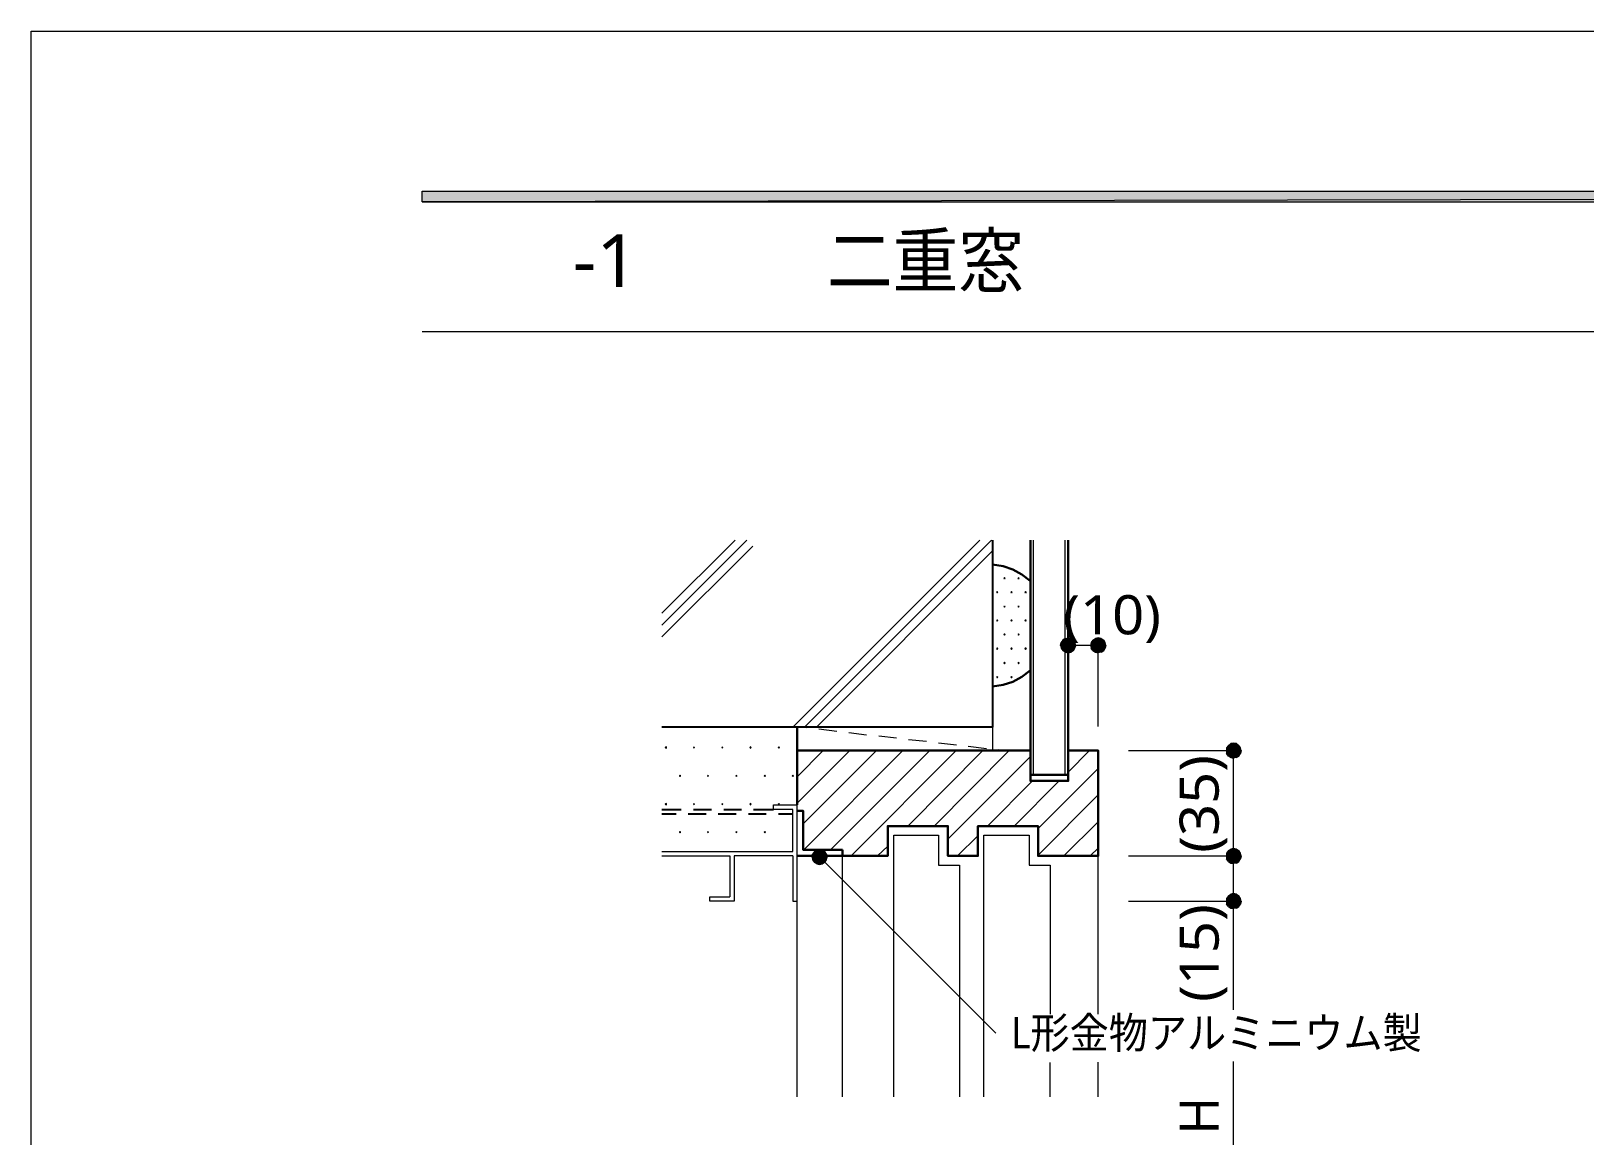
# Model space of a CAD drawing. Header units: millimetres. Extents: x 0 to 420, y 0 to 297.
# Drawn here: x 0.2 to 103.4, y 223.5 to 297 of the extents above; entities that cross this region are included whole.
import ezdxf
from ezdxf.enums import TextEntityAlignment as Align

# ---------------------------------------------------------------- set-up
doc = ezdxf.new("R2010")
doc.units = ezdxf.units.MM
doc.styles.add('kst32b', font='NotoSansJP-Variable.ttf')

msp = doc.modelspace()

# ---------------------------------------------------------------- hatches: boundary and pattern name
h = msp.add_hatch(color=7)
h.paths.add_polyline_path([(394.17, 285.62), (394.17, 286.32), (26.18, 285.62), (394.17, 285.62)])
h.paths.add_polyline_path([(394.17, 286.32), (26.18, 285.62), (26.18, 286.32), (394.17, 286.32)])
for points in [[(64.88, 260.65), (64.85, 260.63), (64.83, 260.6), (64.85, 260.58), (64.88, 260.56), (64.9, 260.58), (64.92, 260.6), (64.9, 260.63), (64.88, 260.65)], [(65.81, 260.65), (65.79, 260.63), (65.76, 260.6), (65.79, 260.58), (65.81, 260.56), (65.83, 260.58), (65.85, 260.6), (65.83, 260.63), (65.81, 260.65)], [(64.39, 259.72), (64.37, 259.69), (64.35, 259.67), (64.37, 259.65), (64.39, 259.63), (64.41, 259.65), (64.43, 259.67), (64.41, 259.69), (64.39, 259.72)], [(65.34, 259.72), (65.32, 259.69), (65.3, 259.67), (65.32, 259.65), (65.34, 259.63), (65.36, 259.65), (65.38, 259.67), (65.36, 259.69), (65.34, 259.72)], [(66.27, 259.72), (66.25, 259.69), (66.23, 259.67), (66.25, 259.65), (66.27, 259.63), (66.29, 259.65), (66.32, 259.67), (66.29, 259.69), (66.27, 259.72)], [(64.88, 258.76), (64.85, 258.74), (64.83, 258.72), (64.85, 258.7), (64.88, 258.68), (64.9, 258.7), (64.92, 258.72), (64.9, 258.74), (64.88, 258.76)], [(65.81, 258.76), (65.79, 258.74), (65.76, 258.72), (65.79, 258.7), (65.81, 258.68), (65.83, 258.7), (65.85, 258.72), (65.83, 258.74), (65.81, 258.76)], [(64.39, 257.83), (64.37, 257.81), (64.35, 257.79), (64.37, 257.77), (64.39, 257.75), (64.41, 257.77), (64.43, 257.79), (64.41, 257.81), (64.39, 257.83)], [(65.34, 257.83), (65.32, 257.81), (65.3, 257.79), (65.32, 257.77), (65.34, 257.75), (65.36, 257.77), (65.38, 257.79), (65.36, 257.81), (65.34, 257.83)], [(66.27, 257.83), (66.25, 257.81), (66.23, 257.79), (66.25, 257.77), (66.27, 257.75), (66.29, 257.77), (66.32, 257.79), (66.29, 257.81), (66.27, 257.83)], [(64.88, 256.9), (64.85, 256.88), (64.83, 256.86), (64.85, 256.84), (64.88, 256.82), (64.9, 256.84), (64.92, 256.86), (64.9, 256.88), (64.88, 256.9)], [(65.81, 256.9), (65.79, 256.88), (65.76, 256.86), (65.79, 256.84), (65.81, 256.82), (65.83, 256.84), (65.85, 256.86), (65.83, 256.88), (65.81, 256.9)], [(69.55, 255.95), (69.6, 256.14), (69.11, 256.14), (69.55, 255.95)], [(70.63, 256.33), (70.59, 256.14), (71.1, 256.14), (70.63, 256.33)], [(64.39, 255.97), (64.37, 255.95), (64.35, 255.93), (64.37, 255.9), (64.39, 255.88), (64.41, 255.9), (64.43, 255.93), (64.41, 255.95), (64.39, 255.97)], [(64.88, 255.02), (64.85, 254.99), (64.83, 254.97), (64.85, 254.95), (64.88, 254.93), (64.9, 254.95), (64.92, 254.97), (64.9, 254.99), (64.88, 255.02)], [(65.34, 255.97), (65.32, 255.95), (65.3, 255.93), (65.32, 255.9), (65.34, 255.88), (65.36, 255.9), (65.38, 255.93), (65.36, 255.95), (65.34, 255.97)], [(65.81, 255.02), (65.79, 254.99), (65.76, 254.97), (65.79, 254.95), (65.81, 254.93), (65.83, 254.95), (65.85, 254.97), (65.83, 254.99), (65.81, 255.02)], [(66.27, 255.97), (66.25, 255.95), (66.23, 255.93), (66.25, 255.9), (66.27, 255.88), (66.29, 255.9), (66.32, 255.93), (66.29, 255.95), (66.27, 255.97)], [(64.39, 254.08), (64.37, 254.06), (64.35, 254.04), (64.37, 254.02), (64.39, 254), (64.41, 254.02), (64.43, 254.04), (64.41, 254.06), (64.39, 254.08)], [(65.34, 254.08), (65.32, 254.06), (65.3, 254.04), (65.32, 254.02), (65.34, 254), (65.36, 254.02), (65.38, 254.04), (65.36, 254.06), (65.34, 254.08)], [(42.38, 249.41), (42.35, 249.39), (42.33, 249.36), (42.35, 249.34), (42.38, 249.32), (42.4, 249.34), (42.42, 249.36), (42.4, 249.39), (42.38, 249.41)], [(44.24, 249.41), (44.22, 249.39), (44.2, 249.36), (44.22, 249.34), (44.24, 249.32), (44.26, 249.34), (44.28, 249.36), (44.26, 249.39), (44.24, 249.41)], [(46.12, 249.41), (46.1, 249.39), (46.08, 249.36), (46.1, 249.34), (46.12, 249.32), (46.14, 249.34), (46.16, 249.36), (46.14, 249.39), (46.12, 249.41)], [(47.98, 249.41), (47.96, 249.39), (47.94, 249.36), (47.96, 249.34), (47.98, 249.32), (48.01, 249.34), (48.03, 249.36), (48.01, 249.39), (47.98, 249.41)], [(49.87, 249.41), (49.85, 249.39), (49.83, 249.36), (49.85, 249.34), (49.87, 249.32), (49.89, 249.34), (49.91, 249.36), (49.89, 249.39), (49.87, 249.41)], [(79.63, 249.34), (79.61, 249.15), (80.09, 249.15), (79.63, 249.34)], [(43.31, 247.52), (43.29, 247.5), (43.26, 247.48), (43.29, 247.46), (43.31, 247.44), (43.33, 247.46), (43.35, 247.48), (43.33, 247.5), (43.31, 247.52)], [(45.17, 247.52), (45.15, 247.5), (45.13, 247.48), (45.15, 247.46), (45.17, 247.44), (45.19, 247.46), (45.21, 247.48), (45.19, 247.5), (45.17, 247.52)], [(47.05, 247.52), (47.03, 247.5), (47.01, 247.48), (47.03, 247.46), (47.05, 247.44), (47.07, 247.46), (47.1, 247.48), (47.07, 247.5), (47.05, 247.52)], [(48.94, 247.52), (48.92, 247.5), (48.89, 247.48), (48.92, 247.46), (48.94, 247.44), (48.96, 247.46), (48.98, 247.48), (48.96, 247.5), (48.94, 247.52)], [(50.8, 247.52), (50.78, 247.5), (50.76, 247.48), (50.78, 247.46), (50.8, 247.44), (50.82, 247.46), (50.84, 247.48), (50.82, 247.5), (50.8, 247.52)], [(42.38, 245.64), (42.35, 245.62), (42.33, 245.6), (42.35, 245.58), (42.38, 245.55), (42.4, 245.58), (42.42, 245.6), (42.4, 245.62), (42.38, 245.64)], [(44.24, 245.64), (44.22, 245.62), (44.2, 245.6), (44.22, 245.58), (44.24, 245.55), (44.26, 245.58), (44.28, 245.6), (44.26, 245.62), (44.24, 245.64)], [(46.12, 245.64), (46.1, 245.62), (46.08, 245.6), (46.1, 245.58), (46.12, 245.55), (46.14, 245.58), (46.16, 245.6), (46.14, 245.62), (46.12, 245.64)], [(47.98, 245.64), (47.96, 245.62), (47.94, 245.6), (47.96, 245.58), (47.98, 245.55), (48.01, 245.58), (48.03, 245.6), (48.01, 245.62), (47.98, 245.64)], [(49.87, 245.64), (49.85, 245.62), (49.83, 245.6), (49.85, 245.58), (49.87, 245.55), (49.89, 245.58), (49.91, 245.6), (49.89, 245.62), (49.87, 245.64)], [(43.31, 243.78), (43.29, 243.76), (43.26, 243.73), (43.29, 243.71), (43.31, 243.69), (43.33, 243.71), (43.35, 243.73), (43.33, 243.76), (43.31, 243.78)], [(45.17, 243.78), (45.15, 243.76), (45.13, 243.73), (45.15, 243.71), (45.17, 243.69), (45.19, 243.71), (45.21, 243.73), (45.19, 243.76), (45.17, 243.78)], [(47.05, 243.78), (47.03, 243.76), (47.01, 243.73), (47.03, 243.71), (47.05, 243.69), (47.07, 243.71), (47.1, 243.73), (47.07, 243.76), (47.05, 243.78)], [(48.94, 243.78), (48.92, 243.76), (48.89, 243.73), (48.92, 243.71), (48.94, 243.69), (48.96, 243.71), (48.98, 243.73), (48.96, 243.76), (48.94, 243.78)], [(52.39, 242.55), (52.24, 242.44), (52.58, 242.08), (52.39, 242.55)], [(79.63, 242.34), (79.61, 242.15), (80.09, 242.15), (79.63, 242.34)], [(79.63, 239.33), (79.61, 239.14), (80.09, 239.14), (79.63, 239.33)]]:
    msp.add_hatch(color=7).paths.add_polyline_path(points)
h = msp.add_hatch(color=7)
h.paths.add_polyline_path([(68.75, 256.5), (68.64, 256.33), (69.11, 256.14), (68.75, 256.5)])
h.paths.add_polyline_path([(68.64, 256.33), (69.11, 256.14), (68.6, 256.14), (68.64, 256.33)])
h.paths.add_polyline_path([(69.11, 256.14), (68.6, 256.14), (68.64, 255.95), (69.11, 256.14)])
h = msp.add_hatch(color=7)
h.paths.add_polyline_path([(68.64, 255.95), (68.75, 255.8), (69.11, 256.14), (68.64, 255.95)])
h.paths.add_polyline_path([(68.75, 255.8), (69.11, 256.14), (68.9, 255.69), (68.75, 255.8)])
h.paths.add_polyline_path([(69.11, 256.14), (68.9, 255.69), (69.11, 255.65), (69.11, 256.14)])
h = msp.add_hatch(color=7)
h.paths.add_polyline_path([(69.3, 256.6), (69.11, 256.65), (69.11, 256.14), (69.3, 256.6)])
h.paths.add_polyline_path([(69.11, 256.65), (69.11, 256.14), (68.9, 256.6), (69.11, 256.65)])
h.paths.add_polyline_path([(69.11, 256.14), (68.9, 256.6), (68.75, 256.5), (69.11, 256.14)])
h = msp.add_hatch(color=7)
h.paths.add_polyline_path([(69.6, 256.14), (69.55, 256.33), (69.11, 256.14), (69.6, 256.14)])
h.paths.add_polyline_path([(69.55, 256.33), (69.11, 256.14), (69.45, 256.5), (69.55, 256.33)])
h.paths.add_polyline_path([(69.11, 256.14), (69.45, 256.5), (69.3, 256.6), (69.11, 256.14)])
h = msp.add_hatch(color=7)
h.paths.add_polyline_path([(69.11, 255.65), (69.3, 255.69), (69.11, 256.14), (69.11, 255.65)])
h.paths.add_polyline_path([(69.3, 255.69), (69.11, 256.14), (69.45, 255.8), (69.3, 255.69)])
h.paths.add_polyline_path([(69.11, 256.14), (69.45, 255.8), (69.55, 255.95), (69.11, 256.14)])
h = msp.add_hatch(color=7)
h.paths.add_polyline_path([(70.59, 256.14), (70.63, 255.95), (71.1, 256.14), (70.59, 256.14)])
h.paths.add_polyline_path([(70.63, 255.95), (71.1, 256.14), (70.74, 255.8), (70.63, 255.95)])
h.paths.add_polyline_path([(71.1, 256.14), (70.74, 255.8), (70.91, 255.69), (71.1, 256.14)])
h = msp.add_hatch(color=7)
h.paths.add_polyline_path([(71.1, 256.65), (70.91, 256.6), (71.1, 256.14), (71.1, 256.65)])
h.paths.add_polyline_path([(70.91, 256.6), (71.1, 256.14), (70.74, 256.5), (70.91, 256.6)])
h.paths.add_polyline_path([(71.1, 256.14), (70.74, 256.5), (70.63, 256.33), (71.1, 256.14)])
h = msp.add_hatch(color=7)
h.paths.add_polyline_path([(70.91, 255.69), (71.1, 255.65), (71.1, 256.14), (70.91, 255.69)])
h.paths.add_polyline_path([(71.1, 255.65), (71.1, 256.14), (71.29, 255.69), (71.1, 255.65)])
h.paths.add_polyline_path([(71.1, 256.14), (71.29, 255.69), (71.46, 255.8), (71.1, 256.14)])
h = msp.add_hatch(color=7)
h.paths.add_polyline_path([(71.56, 256.33), (71.46, 256.5), (71.1, 256.14), (71.56, 256.33)])
h.paths.add_polyline_path([(71.46, 256.5), (71.1, 256.14), (71.29, 256.6), (71.46, 256.5)])
h.paths.add_polyline_path([(71.1, 256.14), (71.29, 256.6), (71.1, 256.65), (71.1, 256.14)])
h = msp.add_hatch(color=7)
h.paths.add_polyline_path([(71.46, 255.8), (71.56, 255.95), (71.1, 256.14), (71.46, 255.8)])
h.paths.add_polyline_path([(71.56, 255.95), (71.1, 256.14), (71.61, 256.14), (71.56, 255.95)])
h.paths.add_polyline_path([(71.1, 256.14), (71.61, 256.14), (71.56, 256.33), (71.1, 256.14)])
h = msp.add_hatch(color=7)
h.paths.add_polyline_path([(79.61, 249.15), (79.63, 248.96), (80.09, 249.15), (79.61, 249.15)])
h.paths.add_polyline_path([(79.63, 248.96), (80.09, 249.15), (79.76, 248.79), (79.63, 248.96)])
h.paths.add_polyline_path([(80.09, 249.15), (79.76, 248.79), (79.9, 248.69), (80.09, 249.15)])
h = msp.add_hatch(color=7)
h.paths.add_polyline_path([(80.09, 249.64), (79.9, 249.62), (80.09, 249.15), (80.09, 249.64)])
h.paths.add_polyline_path([(79.9, 249.62), (80.09, 249.15), (79.76, 249.49), (79.9, 249.62)])
h.paths.add_polyline_path([(80.09, 249.15), (79.76, 249.49), (79.63, 249.34), (80.09, 249.15)])
h = msp.add_hatch(color=7)
h.paths.add_polyline_path([(79.9, 248.69), (80.09, 248.64), (80.09, 249.15), (79.9, 248.69)])
h.paths.add_polyline_path([(80.09, 248.64), (80.09, 249.15), (80.29, 248.69), (80.09, 248.64)])
h.paths.add_polyline_path([(80.09, 249.15), (80.29, 248.69), (80.45, 248.79), (80.09, 249.15)])
h = msp.add_hatch(color=7)
h.paths.add_polyline_path([(80.56, 249.34), (80.45, 249.49), (80.09, 249.15), (80.56, 249.34)])
h.paths.add_polyline_path([(80.45, 249.49), (80.09, 249.15), (80.29, 249.62), (80.45, 249.49)])
h.paths.add_polyline_path([(80.09, 249.15), (80.29, 249.62), (80.09, 249.64), (80.09, 249.15)])
h = msp.add_hatch(color=7)
h.paths.add_polyline_path([(80.45, 248.79), (80.56, 248.96), (80.09, 249.15), (80.45, 248.79)])
h.paths.add_polyline_path([(80.56, 248.96), (80.09, 249.15), (80.6, 249.15), (80.56, 248.96)])
h.paths.add_polyline_path([(80.09, 249.15), (80.6, 249.15), (80.56, 249.34), (80.09, 249.15)])
h = msp.add_hatch(color=7)
h.paths.add_polyline_path([(80.09, 242.65), (79.9, 242.61), (80.09, 242.15), (80.09, 242.65)])
h.paths.add_polyline_path([(79.9, 242.61), (80.09, 242.15), (79.76, 242.51), (79.9, 242.61)])
h.paths.add_polyline_path([(80.09, 242.15), (79.76, 242.51), (79.63, 242.34), (80.09, 242.15)])
h = msp.add_hatch(color=7)
h.paths.add_polyline_path([(80.56, 242.34), (80.45, 242.51), (80.09, 242.15), (80.56, 242.34)])
h.paths.add_polyline_path([(80.45, 242.51), (80.09, 242.15), (80.29, 242.61), (80.45, 242.51)])
h.paths.add_polyline_path([(80.09, 242.15), (80.29, 242.61), (80.09, 242.65), (80.09, 242.15)])
h = msp.add_hatch(color=7)
h.paths.add_polyline_path([(52.24, 242.44), (52.11, 242.27), (52.58, 242.08), (52.24, 242.44)])
h.paths.add_polyline_path([(52.11, 242.27), (52.58, 242.08), (52.09, 242.08), (52.11, 242.27)])
h.paths.add_polyline_path([(52.58, 242.08), (52.09, 242.08), (52.11, 241.89), (52.58, 242.08)])
h = msp.add_hatch(color=7)
h.paths.add_polyline_path([(52.11, 241.89), (52.24, 241.72), (52.58, 242.08), (52.11, 241.89)])
h.paths.add_polyline_path([(52.24, 241.72), (52.58, 242.08), (52.39, 241.62), (52.24, 241.72)])
h.paths.add_polyline_path([(52.58, 242.08), (52.39, 241.62), (52.58, 241.58), (52.58, 242.08)])
h = msp.add_hatch(color=7)
h.paths.add_polyline_path([(52.94, 242.44), (52.77, 242.55), (52.58, 242.08), (52.94, 242.44)])
h.paths.add_polyline_path([(52.77, 242.55), (52.58, 242.08), (52.58, 242.57), (52.77, 242.55)])
h.paths.add_polyline_path([(52.58, 242.08), (52.58, 242.57), (52.39, 242.55), (52.58, 242.08)])
h = msp.add_hatch(color=7)
h.paths.add_polyline_path([(53.04, 241.89), (53.09, 242.08), (52.58, 242.08), (53.04, 241.89)])
h.paths.add_polyline_path([(53.09, 242.08), (52.58, 242.08), (53.04, 242.27), (53.09, 242.08)])
h.paths.add_polyline_path([(52.58, 242.08), (53.04, 242.27), (52.94, 242.44), (52.58, 242.08)])
h = msp.add_hatch(color=7)
h.paths.add_polyline_path([(52.58, 241.58), (52.77, 241.62), (52.58, 242.08), (52.58, 241.58)])
h.paths.add_polyline_path([(52.77, 241.62), (52.58, 242.08), (52.94, 241.72), (52.77, 241.62)])
h.paths.add_polyline_path([(52.58, 242.08), (52.94, 241.72), (53.04, 241.89), (52.58, 242.08)])
h = msp.add_hatch(color=7)
h.paths.add_polyline_path([(79.61, 242.15), (79.63, 241.96), (80.09, 242.15), (79.61, 242.15)])
h.paths.add_polyline_path([(79.63, 241.96), (80.09, 242.15), (79.76, 241.79), (79.63, 241.96)])
h.paths.add_polyline_path([(80.09, 242.15), (79.76, 241.79), (79.9, 241.68), (80.09, 242.15)])
h = msp.add_hatch(color=7)
h.paths.add_polyline_path([(79.9, 241.68), (80.09, 241.64), (80.09, 242.15), (79.9, 241.68)])
h.paths.add_polyline_path([(80.09, 241.64), (80.09, 242.15), (80.29, 241.68), (80.09, 241.64)])
h.paths.add_polyline_path([(80.09, 242.15), (80.29, 241.68), (80.45, 241.79), (80.09, 242.15)])
h = msp.add_hatch(color=7)
h.paths.add_polyline_path([(80.45, 241.79), (80.56, 241.96), (80.09, 242.15), (80.45, 241.79)])
h.paths.add_polyline_path([(80.56, 241.96), (80.09, 242.15), (80.6, 242.15), (80.56, 241.96)])
h.paths.add_polyline_path([(80.09, 242.15), (80.6, 242.15), (80.56, 242.34), (80.09, 242.15)])
h = msp.add_hatch(color=7)
h.paths.add_polyline_path([(80.09, 239.65), (79.9, 239.61), (80.09, 239.14), (80.09, 239.65)])
h.paths.add_polyline_path([(79.9, 239.61), (80.09, 239.14), (79.76, 239.5), (79.9, 239.61)])
h.paths.add_polyline_path([(80.09, 239.14), (79.76, 239.5), (79.63, 239.33), (80.09, 239.14)])
h = msp.add_hatch(color=7)
h.paths.add_polyline_path([(80.56, 239.33), (80.45, 239.5), (80.09, 239.14), (80.56, 239.33)])
h.paths.add_polyline_path([(80.45, 239.5), (80.09, 239.14), (80.29, 239.61), (80.45, 239.5)])
h.paths.add_polyline_path([(80.09, 239.14), (80.29, 239.61), (80.09, 239.65), (80.09, 239.14)])
h = msp.add_hatch(color=7)
h.paths.add_polyline_path([(79.61, 239.14), (79.63, 238.95), (80.09, 239.14), (79.61, 239.14)])
h.paths.add_polyline_path([(79.63, 238.95), (80.09, 239.14), (79.76, 238.8), (79.63, 238.95)])
h.paths.add_polyline_path([(80.09, 239.14), (79.76, 238.8), (79.9, 238.68), (80.09, 239.14)])
h = msp.add_hatch(color=7)
h.paths.add_polyline_path([(79.9, 238.68), (80.09, 238.65), (80.09, 239.14), (79.9, 238.68)])
h.paths.add_polyline_path([(80.09, 238.65), (80.09, 239.14), (80.29, 238.68), (80.09, 238.65)])
h.paths.add_polyline_path([(80.09, 239.14), (80.29, 238.68), (80.45, 238.8), (80.09, 239.14)])
h = msp.add_hatch(color=7)
h.paths.add_polyline_path([(80.45, 238.8), (80.56, 238.95), (80.09, 239.14), (80.45, 238.8)])
h.paths.add_polyline_path([(80.56, 238.95), (80.09, 239.14), (80.6, 239.14), (80.56, 238.95)])
h.paths.add_polyline_path([(80.09, 239.14), (80.6, 239.14), (80.56, 239.33), (80.09, 239.14)])

# ---------------------------------------------------------------- linework, layer by layer
at = {"lineweight": 13}
msp.add_lwpolyline([(0.19, 0), (0.19, 296.97), (420.16, 296.97), (420.16, 0)], close=True, dxfattribs=at)
at = {"lineweight": 0}
for points in [[(394.17, 285.62), (394.17, 286.32), (26.18, 285.62)], [(394.17, 286.32), (26.18, 285.62), (26.18, 286.32)], [(64.88, 260.65), (64.85, 260.63), (64.83, 260.6), (64.85, 260.58), (64.88, 260.56), (64.9, 260.58), (64.92, 260.6), (64.9, 260.63)], [(65.81, 260.65), (65.79, 260.63), (65.76, 260.6), (65.79, 260.58), (65.81, 260.56), (65.83, 260.58), (65.85, 260.6), (65.83, 260.63)], [(64.39, 259.72), (64.37, 259.69), (64.35, 259.67), (64.37, 259.65), (64.39, 259.63), (64.41, 259.65), (64.43, 259.67), (64.41, 259.69)], [(65.34, 259.72), (65.32, 259.69), (65.3, 259.67), (65.32, 259.65), (65.34, 259.63), (65.36, 259.65), (65.38, 259.67), (65.36, 259.69)], [(66.27, 259.72), (66.25, 259.69), (66.23, 259.67), (66.25, 259.65), (66.27, 259.63), (66.29, 259.65), (66.32, 259.67), (66.29, 259.69)], [(64.88, 258.76), (64.85, 258.74), (64.83, 258.72), (64.85, 258.7), (64.88, 258.68), (64.9, 258.7), (64.92, 258.72), (64.9, 258.74)], [(65.81, 258.76), (65.79, 258.74), (65.76, 258.72), (65.79, 258.7), (65.81, 258.68), (65.83, 258.7), (65.85, 258.72), (65.83, 258.74)], [(64.39, 257.83), (64.37, 257.81), (64.35, 257.79), (64.37, 257.77), (64.39, 257.75), (64.41, 257.77), (64.43, 257.79), (64.41, 257.81)], [(65.34, 257.83), (65.32, 257.81), (65.3, 257.79), (65.32, 257.77), (65.34, 257.75), (65.36, 257.77), (65.38, 257.79), (65.36, 257.81)], [(66.27, 257.83), (66.25, 257.81), (66.23, 257.79), (66.25, 257.77), (66.27, 257.75), (66.29, 257.77), (66.32, 257.79), (66.29, 257.81)], [(64.88, 256.9), (64.85, 256.88), (64.83, 256.86), (64.85, 256.84), (64.88, 256.82), (64.9, 256.84), (64.92, 256.86), (64.9, 256.88)], [(65.81, 256.9), (65.79, 256.88), (65.76, 256.86), (65.79, 256.84), (65.81, 256.82), (65.83, 256.84), (65.85, 256.86), (65.83, 256.88)], [(68.64, 256.33), (69.11, 256.14), (68.6, 256.14)], [(69.11, 256.14), (68.6, 256.14), (68.64, 255.95)], [(68.75, 256.5), (68.64, 256.33), (69.11, 256.14)], [(68.64, 255.95), (68.75, 255.8), (69.11, 256.14)], [(69.11, 256.14), (68.9, 256.6), (68.75, 256.5)], [(68.75, 255.8), (69.11, 256.14), (68.9, 255.69)], [(69.11, 256.65), (69.11, 256.14), (68.9, 256.6)], [(69.11, 256.14), (68.9, 255.69), (69.11, 255.65)], [(69.3, 256.6), (69.11, 256.65), (69.11, 256.14)], [(69.11, 256.14), (69.45, 256.5), (69.3, 256.6)], [(69.55, 256.33), (69.11, 256.14), (69.45, 256.5)], [(69.6, 256.14), (69.55, 256.33), (69.11, 256.14)], [(69.11, 255.65), (69.3, 255.69), (69.11, 256.14)], [(69.3, 255.69), (69.11, 256.14), (69.45, 255.8)], [(69.11, 256.14), (69.45, 255.8), (69.55, 255.95)], [(69.55, 255.95), (69.6, 256.14), (69.11, 256.14)], [(70.63, 256.33), (70.59, 256.14), (71.1, 256.14)], [(70.59, 256.14), (70.63, 255.95), (71.1, 256.14)], [(71.1, 256.14), (70.74, 256.5), (70.63, 256.33)], [(70.63, 255.95), (71.1, 256.14), (70.74, 255.8)], [(70.91, 256.6), (71.1, 256.14), (70.74, 256.5)], [(71.1, 256.14), (70.74, 255.8), (70.91, 255.69)], [(71.1, 256.65), (70.91, 256.6), (71.1, 256.14)], [(70.91, 255.69), (71.1, 255.65), (71.1, 256.14)], [(71.1, 256.14), (71.29, 256.6), (71.1, 256.65)], [(71.46, 256.5), (71.1, 256.14), (71.29, 256.6)], [(71.56, 256.33), (71.46, 256.5), (71.1, 256.14)], [(71.1, 256.14), (71.61, 256.14), (71.56, 256.33)], [(71.1, 255.65), (71.1, 256.14), (71.29, 255.69)], [(71.1, 256.14), (71.29, 255.69), (71.46, 255.8)], [(71.46, 255.8), (71.56, 255.95), (71.1, 256.14)], [(71.56, 255.95), (71.1, 256.14), (71.61, 256.14)], [(64.39, 255.97), (64.37, 255.95), (64.35, 255.93), (64.37, 255.9), (64.39, 255.88), (64.41, 255.9), (64.43, 255.93), (64.41, 255.95)], [(64.88, 255.02), (64.85, 254.99), (64.83, 254.97), (64.85, 254.95), (64.88, 254.93), (64.9, 254.95), (64.92, 254.97), (64.9, 254.99)], [(65.34, 255.97), (65.32, 255.95), (65.3, 255.93), (65.32, 255.9), (65.34, 255.88), (65.36, 255.9), (65.38, 255.93), (65.36, 255.95)], [(65.81, 255.02), (65.79, 254.99), (65.76, 254.97), (65.79, 254.95), (65.81, 254.93), (65.83, 254.95), (65.85, 254.97), (65.83, 254.99)], [(66.27, 255.97), (66.25, 255.95), (66.23, 255.93), (66.25, 255.9), (66.27, 255.88), (66.29, 255.9), (66.32, 255.93), (66.29, 255.95)], [(64.39, 254.08), (64.37, 254.06), (64.35, 254.04), (64.37, 254.02), (64.39, 254), (64.41, 254.02), (64.43, 254.04), (64.41, 254.06)], [(65.34, 254.08), (65.32, 254.06), (65.3, 254.04), (65.32, 254.02), (65.34, 254), (65.36, 254.02), (65.38, 254.04), (65.36, 254.06)], [(42.38, 249.41), (42.35, 249.39), (42.33, 249.36), (42.35, 249.34), (42.38, 249.32), (42.4, 249.34), (42.42, 249.36), (42.4, 249.39)], [(44.24, 249.41), (44.22, 249.39), (44.2, 249.36), (44.22, 249.34), (44.24, 249.32), (44.26, 249.34), (44.28, 249.36), (44.26, 249.39)], [(46.12, 249.41), (46.1, 249.39), (46.08, 249.36), (46.1, 249.34), (46.12, 249.32), (46.14, 249.34), (46.16, 249.36), (46.14, 249.39)], [(47.98, 249.41), (47.96, 249.39), (47.94, 249.36), (47.96, 249.34), (47.98, 249.32), (48.01, 249.34), (48.03, 249.36), (48.01, 249.39)], [(49.87, 249.41), (49.85, 249.39), (49.83, 249.36), (49.85, 249.34), (49.87, 249.32), (49.89, 249.34), (49.91, 249.36), (49.89, 249.39)], [(79.63, 249.34), (79.61, 249.15), (80.09, 249.15)], [(79.61, 249.15), (79.63, 248.96), (80.09, 249.15)], [(80.09, 249.15), (79.76, 249.49), (79.63, 249.34)], [(79.63, 248.96), (80.09, 249.15), (79.76, 248.79)], [(79.9, 249.62), (80.09, 249.15), (79.76, 249.49)], [(80.09, 249.15), (79.76, 248.79), (79.9, 248.69)], [(80.09, 249.64), (79.9, 249.62), (80.09, 249.15)], [(79.9, 248.69), (80.09, 248.64), (80.09, 249.15)], [(80.09, 249.15), (80.29, 249.62), (80.09, 249.64)], [(80.45, 249.49), (80.09, 249.15), (80.29, 249.62)], [(80.56, 249.34), (80.45, 249.49), (80.09, 249.15)], [(80.09, 249.15), (80.6, 249.15), (80.56, 249.34)], [(80.09, 248.64), (80.09, 249.15), (80.29, 248.69)], [(80.09, 249.15), (80.29, 248.69), (80.45, 248.79)], [(80.45, 248.79), (80.56, 248.96), (80.09, 249.15)], [(80.56, 248.96), (80.09, 249.15), (80.6, 249.15)], [(43.31, 247.52), (43.29, 247.5), (43.26, 247.48), (43.29, 247.46), (43.31, 247.44), (43.33, 247.46), (43.35, 247.48), (43.33, 247.5)], [(45.17, 247.52), (45.15, 247.5), (45.13, 247.48), (45.15, 247.46), (45.17, 247.44), (45.19, 247.46), (45.21, 247.48), (45.19, 247.5)], [(47.05, 247.52), (47.03, 247.5), (47.01, 247.48), (47.03, 247.46), (47.05, 247.44), (47.07, 247.46), (47.1, 247.48), (47.07, 247.5)], [(48.94, 247.52), (48.92, 247.5), (48.89, 247.48), (48.92, 247.46), (48.94, 247.44), (48.96, 247.46), (48.98, 247.48), (48.96, 247.5)], [(50.8, 247.52), (50.78, 247.5), (50.76, 247.48), (50.78, 247.46), (50.8, 247.44), (50.82, 247.46), (50.84, 247.48), (50.82, 247.5)], [(42.38, 245.64), (42.35, 245.62), (42.33, 245.6), (42.35, 245.58), (42.38, 245.55), (42.4, 245.58), (42.42, 245.6), (42.4, 245.62)], [(44.24, 245.64), (44.22, 245.62), (44.2, 245.6), (44.22, 245.58), (44.24, 245.55), (44.26, 245.58), (44.28, 245.6), (44.26, 245.62)], [(46.12, 245.64), (46.1, 245.62), (46.08, 245.6), (46.1, 245.58), (46.12, 245.55), (46.14, 245.58), (46.16, 245.6), (46.14, 245.62)], [(47.98, 245.64), (47.96, 245.62), (47.94, 245.6), (47.96, 245.58), (47.98, 245.55), (48.01, 245.58), (48.03, 245.6), (48.01, 245.62)], [(49.87, 245.64), (49.85, 245.62), (49.83, 245.6), (49.85, 245.58), (49.87, 245.55), (49.89, 245.58), (49.91, 245.6), (49.89, 245.62)], [(43.31, 243.78), (43.29, 243.76), (43.26, 243.73), (43.29, 243.71), (43.31, 243.69), (43.33, 243.71), (43.35, 243.73), (43.33, 243.76)], [(45.17, 243.78), (45.15, 243.76), (45.13, 243.73), (45.15, 243.71), (45.17, 243.69), (45.19, 243.71), (45.21, 243.73), (45.19, 243.76)], [(47.05, 243.78), (47.03, 243.76), (47.01, 243.73), (47.03, 243.71), (47.05, 243.69), (47.07, 243.71), (47.1, 243.73), (47.07, 243.76)], [(48.94, 243.78), (48.92, 243.76), (48.89, 243.73), (48.92, 243.71), (48.94, 243.69), (48.96, 243.71), (48.98, 243.73), (48.96, 243.76)], [(80.09, 242.65), (79.9, 242.61), (80.09, 242.15)], [(80.09, 242.15), (80.29, 242.61), (80.09, 242.65)], [(52.11, 242.27), (52.58, 242.08), (52.09, 242.08)], [(52.58, 242.08), (52.09, 242.08), (52.11, 241.89)], [(52.24, 242.44), (52.11, 242.27), (52.58, 242.08)], [(52.11, 241.89), (52.24, 241.72), (52.58, 242.08)], [(52.39, 242.55), (52.24, 242.44), (52.58, 242.08)], [(52.24, 241.72), (52.58, 242.08), (52.39, 241.62)], [(52.58, 242.08), (52.58, 242.57), (52.39, 242.55)], [(52.58, 242.08), (52.39, 241.62), (52.58, 241.58)], [(52.77, 242.55), (52.58, 242.08), (52.58, 242.57)], [(52.94, 242.44), (52.77, 242.55), (52.58, 242.08)], [(52.58, 242.08), (53.04, 242.27), (52.94, 242.44)], [(53.09, 242.08), (52.58, 242.08), (53.04, 242.27)], [(52.58, 241.58), (52.77, 241.62), (52.58, 242.08)], [(52.77, 241.62), (52.58, 242.08), (52.94, 241.72)], [(52.58, 242.08), (52.94, 241.72), (53.04, 241.89)], [(53.04, 241.89), (53.09, 242.08), (52.58, 242.08)], [(79.63, 242.34), (79.61, 242.15), (80.09, 242.15)], [(79.61, 242.15), (79.63, 241.96), (80.09, 242.15)], [(80.09, 242.15), (79.76, 242.51), (79.63, 242.34)], [(79.63, 241.96), (80.09, 242.15), (79.76, 241.79)], [(79.9, 242.61), (80.09, 242.15), (79.76, 242.51)], [(80.09, 242.15), (79.76, 241.79), (79.9, 241.68)], [(79.9, 241.68), (80.09, 241.64), (80.09, 242.15)], [(80.45, 242.51), (80.09, 242.15), (80.29, 242.61)], [(80.56, 242.34), (80.45, 242.51), (80.09, 242.15)], [(80.09, 242.15), (80.6, 242.15), (80.56, 242.34)], [(80.09, 241.64), (80.09, 242.15), (80.29, 241.68)], [(80.09, 242.15), (80.29, 241.68), (80.45, 241.79)], [(80.45, 241.79), (80.56, 241.96), (80.09, 242.15)], [(80.56, 241.96), (80.09, 242.15), (80.6, 242.15)], [(79.9, 239.61), (80.09, 239.14), (79.76, 239.5)], [(80.09, 239.65), (79.9, 239.61), (80.09, 239.14)], [(80.09, 239.14), (80.29, 239.61), (80.09, 239.65)], [(80.45, 239.5), (80.09, 239.14), (80.29, 239.61)], [(79.63, 239.33), (79.61, 239.14), (80.09, 239.14)], [(79.61, 239.14), (79.63, 238.95), (80.09, 239.14)], [(80.09, 239.14), (79.76, 239.5), (79.63, 239.33)], [(79.63, 238.95), (80.09, 239.14), (79.76, 238.8)], [(80.09, 239.14), (79.76, 238.8), (79.9, 238.68)], [(79.9, 238.68), (80.09, 238.65), (80.09, 239.14)], [(80.56, 239.33), (80.45, 239.5), (80.09, 239.14)], [(80.09, 239.14), (80.6, 239.14), (80.56, 239.33)], [(80.09, 238.65), (80.09, 239.14), (80.29, 238.68)], [(80.09, 239.14), (80.29, 238.68), (80.45, 238.8)], [(80.45, 238.8), (80.56, 238.95), (80.09, 239.14)], [(80.56, 238.95), (80.09, 239.14), (80.6, 239.14)]]:
    msp.add_lwpolyline(points, close=True, dxfattribs=at)
at = {"lineweight": 13}
for points in [[(394.17, 276.99), (26.18, 276.99)], [(42.1, 258.28), (46.97, 263.14)], [(42.1, 257.49), (47.75, 263.14)], [(42.1, 256.71), (48.15, 262.74)], [(50.82, 250.74), (63.22, 263.14)], [(51.6, 250.74), (64.01, 263.14)], [(52.41, 250.74), (64.09, 262.45)], [(66.8, 247.54), (66.8, 263.14)], [(68.9, 247.54), (68.9, 263.14)], [(71.1, 256.14), (69.11, 256.14)], [(71.1, 250.76), (71.1, 256.18)], [(51.1, 250.74), (51.73, 250.68)], [(52.54, 250.59), (53.72, 250.44)], [(54.53, 250.36), (55.71, 250.21)], [(56.52, 250.13), (57.7, 250)], [(58.5, 249.89), (59.69, 249.77)], [(64.09, 249.15), (64.09, 250.74)], [(51.1, 247.42), (52.83, 249.15)], [(51.1, 245.66), (54.59, 249.15)], [(51.5, 244.28), (56.37, 249.15)], [(51.54, 242.55), (58.12, 249.15)], [(53.3, 242.55), (59.9, 249.15)], [(54.67, 242.15), (61.66, 249.15)], [(58.44, 244.14), (63.44, 249.15)], [(60.2, 244.14), (65.19, 249.15)], [(60.49, 249.68), (61.68, 249.53)], [(62.46, 249.45), (63.67, 249.3)], [(64.45, 249.22), (65.11, 249.15)], [(69.11, 247.73), (70.51, 249.15)], [(73.11, 249.15), (80.09, 249.15)], [(80.09, 239.14), (80.09, 242.15), (80.09, 249.15)], [(61.11, 243.27), (66.59, 248.77)], [(67.1, 243.97), (71.1, 247.97)], [(63.73, 244.14), (66.74, 247.14)], [(65.51, 244.14), (68.5, 247.14)], [(67.1, 242.21), (71.1, 246.21)], [(42.1, 242.44), (50.8, 242.44), (50.8, 245.24), (49.51, 245.24), (49.51, 245.55), (51.1, 245.55)], [(50.8, 242.15), (50.8, 239.14), (51.1, 239.14), (51.1, 245.55)], [(68.81, 242.15), (71.1, 244.43)], [(56.43, 242.15), (57.11, 242.8)], [(57.51, 226.14), (57.51, 243.54), (60.49, 243.54), (60.49, 241.55), (61.89, 241.55), (61.89, 226.14)], [(61.74, 242.15), (63.1, 243.5)], [(63.5, 226.14), (63.5, 243.54), (66.51, 243.54), (66.51, 241.55), (67.9, 241.55), (67.9, 231.63)], [(70.57, 242.15), (71.1, 242.68)], [(42.1, 242.15), (46.61, 242.15), (46.61, 239.44)], [(50.8, 242.15), (46.91, 242.15), (46.91, 239.14), (45.3, 239.14), (45.3, 239.44), (46.61, 239.44)], [(52.51, 242.15), (64.3, 230.38)], [(54.1, 226.14), (54.1, 242.15)], [(71.1, 231.63), (71.1, 242.15)], [(73.11, 242.15), (80.09, 242.15)], [(51.1, 226.14), (51.1, 239.14)], [(73.11, 239.14), (80.09, 239.14)], [(80.09, 231.92), (80.09, 239.14)], [(67.9, 226.14), (67.9, 228.43)], [(71.1, 226.14), (71.1, 228.45)], [(80.09, 217.06), (80.09, 228.49)]]:
    msp.add_lwpolyline(points, dxfattribs=at)
at = {"lineweight": 25}
for points in [[(42.1, 250.74), (64.09, 250.74), (64.09, 263.14)], [(42.1, 245.24), (43.39, 245.24)], [(42.1, 244.94), (43.05, 244.94)], [(43.86, 244.94), (45.04, 244.94)], [(44.2, 245.24), (45.4, 245.24)], [(45.85, 244.94), (47.05, 244.94)], [(46.21, 245.24), (47.39, 245.24)], [(47.86, 244.94), (49.04, 244.94)], [(48.2, 245.24), (49.51, 245.24)], [(49.85, 244.94), (50.8, 244.94)]]:
    msp.add_lwpolyline(points, dxfattribs=at)
at = {"lineweight": 30}
for points in [[(66.59, 249.15), (66.59, 263.14)], [(69.11, 249.15), (69.11, 263.14)], [(66.58, 260.44), (66.03, 260.86), (65.42, 261.19), (64.77, 261.4), (64.08, 261.51)], [(64.08, 253.42), (64.77, 253.52), (65.42, 253.73), (66.03, 254.06), (66.58, 254.48)], [(51.1, 250.74), (51.1, 249.15), (51.1, 245.55)], [(51.1, 242.15), (57.11, 242.15), (57.11, 244.14), (61.11, 244.14), (61.11, 242.15), (63.1, 242.15), (63.1, 244.14), (67.1, 244.14), (67.1, 242.15), (71.1, 242.15), (71.1, 249.15), (69.11, 249.15), (69.11, 247.14), (66.59, 247.14), (66.59, 249.15), (51.1, 249.15)], [(69.11, 247.54), (66.59, 247.54)], [(51.1, 245.15), (51.5, 245.15), (51.5, 242.55), (54.1, 242.55)], [(54.1, 242.15), (54.1, 242.55)]]:
    msp.add_lwpolyline(points, dxfattribs=at)

# ---------------------------------------------------------------- texts
at = {"style": 'kst32b'}
for s, height, p, p2 in [('二重窓', 3.491, (53.06, 279.97), (66.16, 279.97)), ('-1', 3.491, (36.17, 279.97), (40.54, 279.97)), ('(10)', 2.599, (68.77, 256.88), (75.27, 256.88)), ('(35)', 2.599, (79.1, 242.36), (79.1, 248.86)), ('(15)', 2.599, (79.1, 232.45), (79.1, 238.95)), ('L形金物アルミニウム製', 2.0791, (65.3, 229.36), (92.59, 229.36))]:
    msp.add_text(s, height=height, dxfattribs=at).set_placement(p, p2, align=Align.FIT)
msp.add_text('H', height=2.6, rotation=90, dxfattribs=at).set_placement((79.1, 223.63))

doc.saveas('drawing.dxf')
